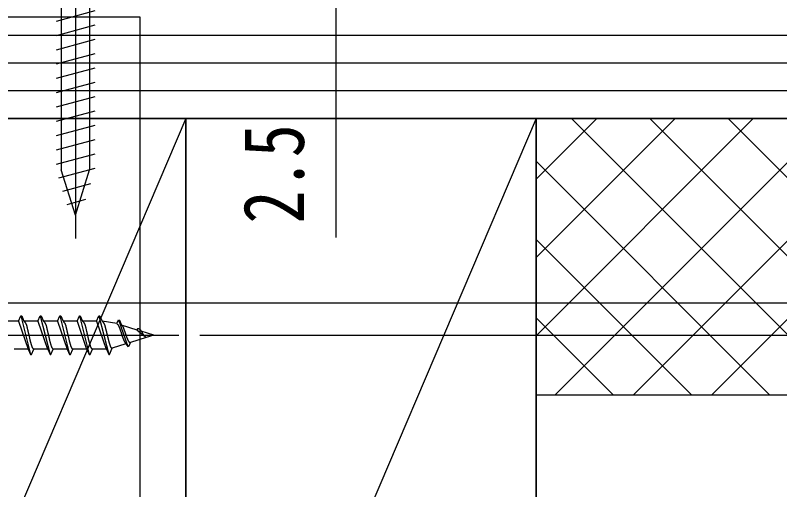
# Model space of a CAD drawing. Units: millimetres, scale not verified. Extents: x -527 to 523, y -789 to 788.
# Drawn here: x -158.4 to -75.5, y -83.3 to -31.9 of the extents above; entities that cross this region are included whole.
import ezdxf
from ezdxf.enums import TextEntityAlignment as Align

# ---------------------------------------------------------------- set-up
doc = ezdxf.new("R2010")
doc.units = ezdxf.units.MM
doc.header["$LTSCALE"] = 4
for name, color, linetype in [('0-5_YKK_13', 4, 'Continuous'), ('0-7_YKK_D', 6, 'Continuous'), ('0-9_YSS_K', 3, 'Continuous'), ('0-A_YSS_KE', 3, 'Continuous')]:
    doc.layers.add(name, color=color, linetype=linetype)
doc.styles.add('ＭＳ ゴシック', font='')
doc.styles.get('ＭＳ ゴシック').set_extended_font_data('MS Gothic')

msp = doc.modelspace()

# ---------------------------------------------------------------- linework, layer by layer
at = {"layer": '0-5_YKK_13'}
for p, q in [((-151.9, -26.041), (-151.9, -56.041)), ((-153.45, -30.091), (-153.45, -48.625)), ((-150.35, -30.091), (-150.35, -48.625)), ((-149.8, -31.392), (-154, -32.517)), ((-149.8, -32.945), (-154, -34.07)), ((-149.8, -34.498), (-154, -35.623)), ((-149.8, -36.051), (-154, -37.176)), ((-149.8, -37.603), (-154, -38.729)), ((-149.8, -39.156), (-154, -40.282)), ((-149.8, -40.709), (-154, -41.835)), ((-149.8, -42.262), (-154, -43.388)), ((-149.8, -43.815), (-154, -44.941)), ((-149.8, -45.368), (-154, -46.493)), ((-149.8, -46.921), (-154, -48.046)), ((-149.8, -48.474), (-153.741, -49.53)), ((-151.9, -53.541), (-153.45, -48.625)), ((-151.9, -53.541), (-153.45, -48.625)), ((-151.9, -53.541), (-150.35, -48.625)), ((-150.254, -50.148), (-153.29, -50.962)), ((-150.788, -51.845), (-152.838, -52.394)), ((-157.826, -64.437), (-156.766, -68.637)), ((-157.726, -64.437), (-157.478, -65.037)), ((-155.706, -64.437), (-154.646, -68.637)), ((-155.606, -64.437), (-155.358, -65.037)), ((-153.835, -65.037), (-153.586, -64.437)), ((-153.586, -64.437), (-152.526, -68.637)), ((-151.715, -65.037), (-151.466, -64.437)), ((-151.466, -64.437), (-151.366, -64.437)), ((-151.466, -64.437), (-150.406, -68.637)), ((-151.366, -64.437), (-151.118, -65.037)), ((-149.595, -65.037), (-149.346, -64.437)), ((-149.346, -64.437), (-148.286, -68.637)), ((-158.075, -65.037), (-159.598, -65.037)), ((-158.075, -65.037), (-157.034, -68.037)), ((-157.478, -65.037), (-157.448, -65.042)), ((-155.955, -65.037), (-157.478, -65.037)), ((-155.955, -65.037), (-154.914, -68.037)), ((-155.358, -65.037), (-155.328, -65.042)), ((-153.835, -65.037), (-155.358, -65.037)), ((-153.835, -65.037), (-152.794, -68.037)), ((-151.715, -65.037), (-153.238, -65.037)), ((-153.238, -65.037), (-153.208, -65.042)), ((-151.715, -65.037), (-150.674, -68.037)), ((-149.595, -65.037), (-151.118, -65.037)), ((-151.118, -65.037), (-151.088, -65.042)), ((-149.595, -65.037), (-149.565, -65.042)), ((-149.595, -65.037), (-148.554, -68.037)), ((-148.998, -65.037), (-148.967, -65.045)), ((-147.402, -65.286), (-148.998, -65.037)), ((-147.402, -65.286), (-147.226, -64.862)), ((-147.226, -64.862), (-147.126, -64.906)), ((-147.226, -64.862), (-146.203, -67.755)), ((-147.126, -64.906), (-146.905, -65.441)), ((-145.184, -65.979), (-146.905, -65.441)), ((-145.184, -65.979), (-145.106, -65.79)), ((-145.184, -65.979), (-144.328, -66.697)), ((-143.399, -66.537), (-144.743, -66.117)), ((-224.756, -66.537), (-140.689, -66.537)), ((-144.202, -66.788), (-145.908, -67.32)), ((-143.399, -66.537), (-144.202, -66.788)), ((-154.954, -68.014), (-154.924, -68.031)), ((-146.425, -67.482), (-147.901, -67.944)), ((-146.46, -67.381), (-146.425, -67.482)), ((-146.425, -67.482), (-146.203, -67.755)), ((-146.2, -67.762), (-146.066, -67.703)), ((-146.066, -67.703), (-145.908, -67.32)), ((-145.991, -67.319), (-145.963, -67.326)), ((-157.015, -68.037), (-158.538, -68.037)), ((-156.666, -68.637), (-156.418, -68.037)), ((-154.895, -68.037), (-156.418, -68.037)), ((-154.924, -68.031), (-154.895, -68.037)), ((-154.895, -68.037), (-154.646, -68.637)), ((-152.775, -68.037), (-154.298, -68.037)), ((-152.426, -68.637), (-152.178, -68.037)), ((-150.655, -68.037), (-152.178, -68.037)), ((-150.655, -68.037), (-150.406, -68.637)), ((-148.535, -68.037), (-150.058, -68.037)), ((-148.564, -68.031), (-148.535, -68.037)), ((-148.535, -68.037), (-148.286, -68.637))]:
    msp.add_line(p, q, dxfattribs=at)
for points in [[(-158.075, -65.037), (-157.826, -64.437), (-157.726, -64.437)], [(-155.955, -65.037), (-155.706, -64.437), (-155.606, -64.437)], [(-153.586, -64.437), (-153.486, -64.437), (-153.238, -65.037)], [(-149.346, -64.437), (-149.246, -64.437), (-148.998, -65.037)], [(-157.458, -65.037), (-157.446, -65.05), (-157.434, -65.064), (-157.422, -65.078), (-157.41, -65.092), (-157.398, -65.106), (-157.386, -65.12), (-157.375, -65.135), (-157.363, -65.149), (-157.352, -65.163), (-157.341, -65.178), (-157.331, -65.192), (-157.321, -65.207), (-157.311, -65.222), (-157.301, -65.238), (-157.281, -65.273), (-157.262, -65.309), (-157.245, -65.346), (-157.23, -65.384), (-157.216, -65.422), (-157.203, -65.462), (-157.191, -65.501), (-157.18, -65.541), (-157.17, -65.582), (-157.16, -65.623), (-157.151, -65.664), (-157.142, -65.705), (-157.133, -65.746), (-157.124, -65.787), (-157.114, -65.832), (-157.104, -65.876), (-157.094, -65.921), (-157.084, -65.965), (-157.073, -66.01), (-157.062, -66.054), (-157.052, -66.098), (-157.041, -66.142), (-157.03, -66.186), (-157.019, -66.23), (-157.009, -66.274)], [(-155.338, -65.037), (-155.326, -65.05), (-155.314, -65.064), (-155.302, -65.078), (-155.29, -65.092), (-155.278, -65.106), (-155.266, -65.12), (-155.255, -65.135), (-155.243, -65.149), (-155.232, -65.163), (-155.221, -65.178), (-155.211, -65.192), (-155.201, -65.207), (-155.191, -65.222), (-155.181, -65.238), (-155.161, -65.273), (-155.142, -65.309), (-155.125, -65.346), (-155.11, -65.384), (-155.096, -65.422), (-155.083, -65.462), (-155.071, -65.501), (-155.06, -65.541), (-155.05, -65.582), (-155.04, -65.623), (-155.031, -65.664), (-155.022, -65.705), (-155.013, -65.746), (-155.004, -65.787), (-154.994, -65.832), (-154.984, -65.876), (-154.974, -65.921), (-154.964, -65.965), (-154.953, -66.01), (-154.942, -66.054), (-154.932, -66.098), (-154.921, -66.142), (-154.91, -66.186), (-154.899, -66.23), (-154.889, -66.274)], [(-153.218, -65.037), (-153.206, -65.05), (-153.194, -65.064), (-153.182, -65.078), (-153.17, -65.092), (-153.158, -65.106), (-153.146, -65.12), (-153.135, -65.135), (-153.123, -65.149), (-153.112, -65.163), (-153.101, -65.178), (-153.091, -65.192), (-153.081, -65.207), (-153.071, -65.222), (-153.061, -65.238), (-153.041, -65.273), (-153.022, -65.309), (-153.005, -65.346), (-152.99, -65.384), (-152.976, -65.422), (-152.963, -65.462), (-152.951, -65.501), (-152.94, -65.541), (-152.93, -65.582), (-152.92, -65.623), (-152.911, -65.664), (-152.902, -65.705), (-152.893, -65.746), (-152.884, -65.787), (-152.874, -65.832), (-152.864, -65.876), (-152.854, -65.921), (-152.844, -65.965), (-152.833, -66.01), (-152.822, -66.054), (-152.812, -66.098), (-152.801, -66.142), (-152.79, -66.186), (-152.779, -66.23), (-152.769, -66.274)], [(-151.098, -65.037), (-151.086, -65.05), (-151.074, -65.064), (-151.062, -65.078), (-151.05, -65.092), (-151.038, -65.106), (-151.026, -65.12), (-151.015, -65.135), (-151.003, -65.149), (-150.992, -65.163), (-150.981, -65.178), (-150.971, -65.192), (-150.961, -65.207), (-150.951, -65.222), (-150.941, -65.238), (-150.921, -65.273), (-150.902, -65.309), (-150.885, -65.346), (-150.87, -65.384), (-150.856, -65.422), (-150.843, -65.462), (-150.831, -65.501), (-150.82, -65.541), (-150.81, -65.582), (-150.8, -65.623), (-150.791, -65.664), (-150.782, -65.705), (-150.773, -65.746), (-150.764, -65.787), (-150.754, -65.832), (-150.744, -65.876), (-150.734, -65.921), (-150.724, -65.965), (-150.713, -66.01), (-150.702, -66.054), (-150.692, -66.098), (-150.681, -66.142), (-150.67, -66.186), (-150.659, -66.23), (-150.649, -66.274)], [(-148.964, -65.05), (-148.954, -65.061), (-148.944, -65.072), (-148.934, -65.084), (-148.924, -65.095), (-148.914, -65.106), (-148.904, -65.118), (-148.895, -65.13), (-148.885, -65.141), (-148.876, -65.153), (-148.866, -65.165), (-148.857, -65.177), (-148.848, -65.189), (-148.84, -65.201), (-148.831, -65.214), (-148.813, -65.243), (-148.796, -65.273), (-148.78, -65.304), (-148.765, -65.336), (-148.752, -65.368), (-148.739, -65.401), (-148.727, -65.434), (-148.716, -65.468), (-148.706, -65.502), (-148.696, -65.536), (-148.686, -65.571), (-148.677, -65.605), (-148.668, -65.64), (-148.66, -65.674), (-148.65, -65.715), (-148.639, -65.755), (-148.629, -65.796), (-148.619, -65.836), (-148.609, -65.876), (-148.599, -65.917), (-148.589, -65.957), (-148.579, -65.997), (-148.569, -66.037), (-148.559, -66.077), (-148.549, -66.117)], [(-147.395, -65.291), (-147.389, -65.295), (-147.383, -65.3), (-147.377, -65.305), (-147.371, -65.31), (-147.366, -65.315), (-147.36, -65.319), (-147.354, -65.324), (-147.348, -65.329), (-147.343, -65.334), (-147.337, -65.339), (-147.332, -65.344), (-147.326, -65.349), (-147.321, -65.355), (-147.316, -65.36), (-147.301, -65.376), (-147.287, -65.393), (-147.274, -65.41), (-147.261, -65.428), (-147.249, -65.446), (-147.238, -65.465), (-147.227, -65.484), (-147.217, -65.504), (-147.207, -65.524), (-147.198, -65.544), (-147.189, -65.565), (-147.18, -65.585), (-147.171, -65.606), (-147.163, -65.627), (-147.149, -65.659), (-147.137, -65.692), (-147.124, -65.725), (-147.111, -65.758), (-147.099, -65.791), (-147.087, -65.823), (-147.075, -65.856), (-147.063, -65.889), (-147.052, -65.922), (-147.04, -65.955), (-147.029, -65.987)], [(-146.905, -65.441), (-146.877, -65.454), (-146.849, -65.475)], [(-146.881, -65.449), (-146.874, -65.455), (-146.867, -65.462), (-146.86, -65.468), (-146.853, -65.474), (-146.846, -65.481), (-146.839, -65.487), (-146.832, -65.494), (-146.825, -65.501), (-146.818, -65.507), (-146.812, -65.514), (-146.805, -65.521), (-146.799, -65.528), (-146.793, -65.535), (-146.787, -65.543), (-146.774, -65.561), (-146.762, -65.579), (-146.751, -65.598), (-146.741, -65.618), (-146.731, -65.639), (-146.722, -65.659), (-146.714, -65.681), (-146.706, -65.702), (-146.699, -65.724), (-146.692, -65.746), (-146.685, -65.768), (-146.678, -65.79), (-146.671, -65.812), (-146.664, -65.834), (-146.654, -65.863), (-146.644, -65.893), (-146.633, -65.922), (-146.622, -65.95), (-146.611, -65.979), (-146.6, -66.007), (-146.589, -66.036), (-146.577, -66.064), (-146.566, -66.092), (-146.555, -66.121), (-146.543, -66.149)], [(-157.009, -66.274), (-156.998, -66.318), (-156.988, -66.362), (-156.977, -66.406), (-156.964, -66.46), (-156.952, -66.515), (-156.939, -66.57), (-156.927, -66.625), (-156.915, -66.679), (-156.903, -66.734), (-156.89, -66.789), (-156.878, -66.844), (-156.866, -66.899), (-156.853, -66.953), (-156.84, -67.008), (-156.827, -67.062), (-156.814, -67.117), (-156.8, -67.171), (-156.789, -67.213), (-156.778, -67.256), (-156.767, -67.298), (-156.755, -67.34), (-156.743, -67.382), (-156.731, -67.425), (-156.718, -67.467), (-156.706, -67.509), (-156.693, -67.552), (-156.68, -67.594), (-156.666, -67.637), (-156.652, -67.679), (-156.638, -67.722), (-156.624, -67.765), (-156.619, -67.779), (-156.614, -67.793), (-156.609, -67.807), (-156.604, -67.821), (-156.599, -67.835), (-156.593, -67.848), (-156.588, -67.862), (-156.581, -67.875)], [(-154.889, -66.274), (-154.878, -66.318), (-154.868, -66.362), (-154.857, -66.406), (-154.844, -66.46), (-154.832, -66.515), (-154.819, -66.57), (-154.807, -66.625), (-154.795, -66.679), (-154.783, -66.734), (-154.77, -66.789), (-154.758, -66.844), (-154.746, -66.899), (-154.733, -66.953), (-154.72, -67.008), (-154.707, -67.062), (-154.694, -67.117), (-154.68, -67.171), (-154.669, -67.213), (-154.658, -67.256), (-154.647, -67.298), (-154.635, -67.34), (-154.623, -67.382), (-154.611, -67.425), (-154.598, -67.467), (-154.586, -67.509), (-154.573, -67.552), (-154.56, -67.594), (-154.546, -67.637), (-154.532, -67.679), (-154.518, -67.722), (-154.504, -67.765), (-154.499, -67.779), (-154.494, -67.793), (-154.489, -67.807), (-154.484, -67.821), (-154.479, -67.835), (-154.473, -67.848), (-154.468, -67.862), (-154.461, -67.875)], [(-152.769, -66.274), (-152.758, -66.318), (-152.748, -66.362), (-152.737, -66.406), (-152.724, -66.46), (-152.712, -66.515), (-152.699, -66.57), (-152.687, -66.625), (-152.675, -66.679), (-152.663, -66.734), (-152.65, -66.789), (-152.638, -66.844), (-152.626, -66.899), (-152.613, -66.953), (-152.6, -67.008), (-152.587, -67.062), (-152.574, -67.117), (-152.56, -67.171), (-152.549, -67.213), (-152.538, -67.256), (-152.527, -67.298), (-152.515, -67.34), (-152.503, -67.382), (-152.491, -67.425), (-152.478, -67.467), (-152.466, -67.509), (-152.453, -67.552), (-152.44, -67.594), (-152.426, -67.637), (-152.412, -67.679), (-152.398, -67.722), (-152.384, -67.765), (-152.379, -67.779), (-152.374, -67.793), (-152.369, -67.807), (-152.364, -67.821), (-152.359, -67.835), (-152.353, -67.848), (-152.348, -67.862), (-152.341, -67.875)], [(-150.649, -66.274), (-150.638, -66.318), (-150.628, -66.362), (-150.617, -66.406), (-150.604, -66.46), (-150.592, -66.515), (-150.579, -66.57), (-150.567, -66.625), (-150.555, -66.679), (-150.543, -66.734), (-150.53, -66.789), (-150.518, -66.844), (-150.506, -66.899), (-150.493, -66.953), (-150.48, -67.008), (-150.467, -67.062), (-150.454, -67.117), (-150.44, -67.171), (-150.429, -67.213), (-150.418, -67.256), (-150.407, -67.298), (-150.395, -67.34), (-150.383, -67.382), (-150.371, -67.425), (-150.358, -67.467), (-150.346, -67.509), (-150.333, -67.552), (-150.32, -67.594), (-150.306, -67.637), (-150.292, -67.679), (-150.278, -67.722), (-150.264, -67.765), (-150.259, -67.779), (-150.254, -67.793), (-150.249, -67.807), (-150.244, -67.821), (-150.239, -67.835), (-150.233, -67.848), (-150.228, -67.862), (-150.221, -67.875)], [(-148.549, -66.117), (-148.539, -66.157), (-148.529, -66.197), (-148.519, -66.237), (-148.51, -66.274), (-148.5, -66.311), (-148.491, -66.348), (-148.481, -66.386), (-148.471, -66.423), (-148.462, -66.46), (-148.452, -66.498), (-148.443, -66.535), (-148.433, -66.572), (-148.424, -66.61), (-148.414, -66.647), (-148.405, -66.685), (-148.396, -66.722), (-148.386, -66.76), (-148.378, -66.794), (-148.37, -66.828), (-148.362, -66.862), (-148.354, -66.896), (-148.345, -66.93), (-148.337, -66.964), (-148.329, -66.999), (-148.321, -67.033), (-148.313, -67.067), (-148.304, -67.101), (-148.296, -67.135), (-148.287, -67.169), (-148.278, -67.202), (-148.269, -67.236), (-148.261, -67.268), (-148.252, -67.299), (-148.243, -67.33), (-148.234, -67.362), (-148.225, -67.393), (-148.216, -67.424), (-148.206, -67.455), (-148.197, -67.487)], [(-147.029, -65.987), (-147.017, -66.02), (-147.006, -66.053), (-146.995, -66.086), (-146.987, -66.109), (-146.979, -66.133), (-146.971, -66.156), (-146.963, -66.18), (-146.955, -66.203), (-146.947, -66.227), (-146.939, -66.251), (-146.931, -66.274), (-146.923, -66.298), (-146.916, -66.322), (-146.908, -66.345), (-146.901, -66.369), (-146.893, -66.393), (-146.886, -66.417), (-146.878, -66.443), (-146.87, -66.47), (-146.863, -66.497), (-146.855, -66.523), (-146.847, -66.55), (-146.839, -66.576), (-146.832, -66.603), (-146.824, -66.629), (-146.816, -66.656), (-146.808, -66.682), (-146.799, -66.709), (-146.791, -66.735), (-146.782, -66.761), (-146.773, -66.787), (-146.765, -66.807), (-146.758, -66.827), (-146.75, -66.846), (-146.743, -66.866), (-146.735, -66.885), (-146.727, -66.905), (-146.719, -66.924), (-146.71, -66.944)], [(-146.543, -66.149), (-146.532, -66.177), (-146.521, -66.206), (-146.511, -66.234), (-146.499, -66.265), (-146.488, -66.297), (-146.478, -66.329), (-146.467, -66.36), (-146.457, -66.392), (-146.446, -66.424), (-146.436, -66.456), (-146.426, -66.488), (-146.416, -66.52), (-146.405, -66.552), (-146.395, -66.584), (-146.384, -66.615), (-146.374, -66.647), (-146.363, -66.679), (-146.354, -66.702), (-146.345, -66.726), (-146.336, -66.75), (-146.327, -66.774), (-146.318, -66.797), (-146.309, -66.821), (-146.299, -66.844), (-146.289, -66.868), (-146.28, -66.891), (-146.27, -66.915), (-146.26, -66.939), (-146.25, -66.962), (-146.24, -66.986), (-146.229, -67.009), (-146.221, -67.029), (-146.212, -67.048), (-146.204, -67.067), (-146.195, -67.086), (-146.186, -67.105), (-146.176, -67.123), (-146.166, -67.141), (-146.156, -67.159)], [(-145.096, -65.793), (-145.085, -65.797), (-145.075, -65.801), (-145.064, -65.805), (-145.053, -65.81), (-145.043, -65.814), (-145.032, -65.819), (-145.022, -65.823), (-145.011, -65.828), (-145.001, -65.833), (-144.991, -65.838), (-144.981, -65.844), (-144.972, -65.85), (-144.962, -65.856), (-144.953, -65.862), (-144.944, -65.869), (-144.935, -65.876), (-144.927, -65.883), (-144.919, -65.89), (-144.911, -65.898), (-144.903, -65.906), (-144.895, -65.914), (-144.888, -65.923), (-144.88, -65.931), (-144.873, -65.94), (-144.866, -65.949), (-144.858, -65.958), (-144.851, -65.967), (-144.844, -65.976), (-144.833, -65.99), (-144.822, -66.004), (-144.811, -66.019), (-144.801, -66.034), (-144.79, -66.048), (-144.78, -66.063), (-144.769, -66.078), (-144.759, -66.092), (-144.749, -66.107), (-144.739, -66.122), (-144.729, -66.137)], [(-144.729, -66.137), (-144.72, -66.152), (-144.71, -66.168), (-144.701, -66.183), (-144.691, -66.2), (-144.682, -66.216), (-144.673, -66.233), (-144.663, -66.249), (-144.654, -66.266), (-144.645, -66.283), (-144.635, -66.3), (-144.626, -66.316), (-144.617, -66.333), (-144.607, -66.35), (-144.598, -66.366), (-144.588, -66.383), (-144.578, -66.399), (-144.568, -66.415), (-144.558, -66.431), (-144.548, -66.446), (-144.537, -66.461), (-144.526, -66.476), (-144.516, -66.491), (-144.504, -66.505), (-144.493, -66.52), (-144.482, -66.534), (-144.47, -66.548), (-144.458, -66.562), (-144.446, -66.576), (-144.434, -66.59), (-144.422, -66.604), (-144.41, -66.618), (-144.402, -66.626), (-144.395, -66.634), (-144.388, -66.641), (-144.38, -66.649), (-144.373, -66.657), (-144.365, -66.664), (-144.357, -66.672), (-144.35, -66.679)], [(-146.71, -66.944), (-146.702, -66.963), (-146.693, -66.982), (-146.685, -67.002), (-146.676, -67.021), (-146.668, -67.04), (-146.659, -67.059), (-146.653, -67.072), (-146.647, -67.085), (-146.641, -67.098), (-146.635, -67.111), (-146.628, -67.124), (-146.622, -67.137), (-146.616, -67.15), (-146.61, -67.163), (-146.603, -67.177), (-146.597, -67.19), (-146.59, -67.203), (-146.584, -67.216), (-146.577, -67.229), (-146.57, -67.242), (-146.565, -67.251), (-146.56, -67.261), (-146.554, -67.271), (-146.549, -67.28), (-146.543, -67.29), (-146.537, -67.299), (-146.531, -67.308), (-146.525, -67.317), (-146.518, -67.326), (-146.512, -67.334), (-146.504, -67.343), (-146.497, -67.35), (-146.489, -67.358), (-146.481, -67.365), (-146.48, -67.366), (-146.478, -67.367), (-146.477, -67.369), (-146.475, -67.37), (-146.474, -67.371)], [(-146.156, -67.159), (-146.145, -67.177), (-146.134, -67.194), (-146.122, -67.21), (-146.109, -67.226), (-146.095, -67.242), (-146.081, -67.256), (-146.076, -67.261), (-146.07, -67.266), (-146.065, -67.271), (-146.059, -67.276), (-146.054, -67.281), (-146.048, -67.285), (-146.042, -67.29), (-146.036, -67.294), (-146.03, -67.298), (-146.023, -67.302), (-146.017, -67.305), (-146.01, -67.309), (-146.004, -67.312), (-145.997, -67.316), (-145.993, -67.317), (-145.99, -67.319), (-145.986, -67.321), (-145.982, -67.322), (-145.978, -67.323), (-145.974, -67.325), (-145.97, -67.326), (-145.967, -67.327), (-145.963, -67.328), (-145.959, -67.329), (-145.955, -67.329), (-145.951, -67.33), (-145.947, -67.33), (-145.943, -67.331), (-145.941, -67.331), (-145.938, -67.331), (-145.936, -67.331), (-145.934, -67.33), (-145.931, -67.33)], [(-144.35, -66.679), (-144.342, -66.687), (-144.334, -66.694), (-144.326, -66.701), (-144.318, -66.708), (-144.309, -66.715), (-144.301, -66.721), (-144.294, -66.727), (-144.288, -66.732), (-144.281, -66.737), (-144.274, -66.741), (-144.267, -66.746), (-144.26, -66.751), (-144.253, -66.756), (-144.245, -66.76), (-144.238, -66.765), (-144.231, -66.77), (-144.224, -66.774), (-144.217, -66.779), (-144.209, -66.783), (-144.202, -66.788)], [(-157.074, -68.014), (-157.044, -68.031), (-157.015, -68.037)], [(-156.581, -67.875), (-156.575, -67.888), (-156.568, -67.9), (-156.561, -67.912), (-156.553, -67.924), (-156.544, -67.935), (-156.535, -67.946), (-156.528, -67.954), (-156.521, -67.961), (-156.513, -67.968), (-156.506, -67.975), (-156.498, -67.982), (-156.489, -67.988), (-156.481, -67.995), (-156.472, -68.001), (-156.463, -68.007), (-156.454, -68.013), (-156.445, -68.019), (-156.436, -68.025), (-156.427, -68.031), (-156.418, -68.037)], [(-154.461, -67.875), (-154.455, -67.888), (-154.448, -67.9), (-154.441, -67.912), (-154.433, -67.924), (-154.424, -67.935), (-154.415, -67.946), (-154.408, -67.954), (-154.401, -67.961), (-154.393, -67.968), (-154.386, -67.975), (-154.378, -67.982), (-154.369, -67.988), (-154.361, -67.995), (-154.352, -68.001), (-154.343, -68.007), (-154.334, -68.013), (-154.325, -68.019), (-154.316, -68.025), (-154.307, -68.031), (-154.298, -68.037)], [(-152.834, -68.014), (-152.804, -68.031), (-152.775, -68.037)], [(-152.341, -67.875), (-152.335, -67.888), (-152.328, -67.9), (-152.321, -67.912), (-152.313, -67.924), (-152.304, -67.935), (-152.295, -67.946), (-152.288, -67.954), (-152.281, -67.961), (-152.273, -67.968), (-152.266, -67.975), (-152.258, -67.982), (-152.249, -67.988), (-152.241, -67.995), (-152.232, -68.001), (-152.223, -68.007), (-152.214, -68.013), (-152.205, -68.019), (-152.196, -68.025), (-152.187, -68.031), (-152.178, -68.037)], [(-150.714, -68.014), (-150.684, -68.031), (-150.655, -68.037)], [(-150.221, -67.875), (-150.215, -67.888), (-150.208, -67.9), (-150.201, -67.912), (-150.193, -67.924), (-150.184, -67.935), (-150.175, -67.946), (-150.168, -67.954), (-150.161, -67.961), (-150.153, -67.968), (-150.146, -67.975), (-150.138, -67.982), (-150.129, -67.988), (-150.121, -67.995), (-150.112, -68.001), (-150.103, -68.007), (-150.094, -68.013), (-150.085, -68.019), (-150.076, -68.025), (-150.067, -68.031), (-150.058, -68.037)], [(-148.286, -68.637), (-148.186, -68.631), (-147.901, -67.944)], [(-148.197, -67.487), (-148.187, -67.518), (-148.177, -67.549), (-148.167, -67.58), (-148.157, -67.611), (-148.147, -67.642), (-148.136, -67.673), (-148.132, -67.686), (-148.128, -67.699), (-148.123, -67.712), (-148.119, -67.725), (-148.114, -67.737), (-148.109, -67.75), (-148.104, -67.763), (-148.098, -67.775), (-148.093, -67.787), (-148.087, -67.799), (-148.08, -67.811), (-148.073, -67.823), (-148.066, -67.834), (-148.058, -67.845), (-148.053, -67.852), (-148.048, -67.859), (-148.043, -67.865), (-148.037, -67.872), (-148.032, -67.878), (-148.026, -67.884), (-148.02, -67.89), (-148.013, -67.895), (-148.007, -67.901), (-148, -67.906), (-147.994, -67.911), (-147.987, -67.915), (-147.98, -67.919), (-147.972, -67.923), (-147.968, -67.926), (-147.963, -67.928), (-147.958, -67.93), (-147.953, -67.932), (-147.949, -67.934)], [(-147.949, -67.934), (-147.944, -67.936), (-147.939, -67.938), (-147.934, -67.939), (-147.929, -67.941), (-147.924, -67.942), (-147.919, -67.944), (-147.914, -67.945), (-147.909, -67.947), (-147.903, -67.948)], [(-146.474, -67.371), (-146.472, -67.372), (-146.471, -67.373), (-146.469, -67.374), (-146.468, -67.376), (-146.466, -67.377), (-146.465, -67.378), (-146.463, -67.379), (-146.462, -67.38), (-146.46, -67.381)], [(-145.931, -67.33), (-145.929, -67.33), (-145.927, -67.33), (-145.924, -67.33), (-145.922, -67.329), (-145.92, -67.329), (-145.918, -67.329), (-145.915, -67.329), (-145.913, -67.328), (-145.911, -67.328)], [(-157.015, -68.037), (-156.766, -68.637), (-156.666, -68.637)], [(-154.646, -68.637), (-154.546, -68.637), (-154.298, -68.037)], [(-152.775, -68.037), (-152.526, -68.637), (-152.426, -68.637)], [(-150.406, -68.637), (-150.306, -68.637), (-150.058, -68.037)]]:
    msp.add_lwpolyline(points, dxfattribs=at)
at = {"layer": '0-7_YKK_D'}
for p, q in [((-123.619, -31.041), (-123.619, -55.941)), ((-144.9, -32.04), (-144.9, -181.539)), ((-184.618, -63.041), (-40.901, -63.041)), ((-138.405, -66.536), (-25.901, -66.536)), ((-138.405, -66.536), (-25.901, -66.536))]:
    msp.add_line(p, q, dxfattribs=at)
at = {"layer": '0-9_YSS_K'}
for p, q in [((13.099, -34.041), (-177.9, -34.041)), ((13.099, -37.041), (-177.9, -37.041)), ((13.099, -40.041), (-177.9, -40.041)), ((-139.9, -43.041), (-177.9, -132.041)), ((-101.9, -43.041), (-139.9, -132.041)), ((-101.9, -66.6), (-78.341, -43.041)), ((-101.9, -58.114), (-86.826, -43.041)), ((-101.9, -49.629), (-95.312, -43.041)), ((13.099, -43.041), (-101.9, -43.041)), ((-101.9, -43.041), (-101.9, -73.041)), ((-99.856, -73.041), (-69.856, -43.041)), ((-98.047, -43.041), (-68.047, -73.041)), ((-91.371, -73.041), (-61.371, -43.041)), ((-89.562, -43.041), (-59.562, -73.041)), ((-82.885, -73.041), (-52.885, -43.041)), ((-81.077, -43.041), (-51.077, -73.041)), ((-101.9, -47.673), (-76.532, -73.041)), ((-101.9, -56.159), (-85.018, -73.041)), ((-101.9, -64.644), (-93.503, -73.041)), ((13.099, -73.041), (-101.9, -73.041))]:
    msp.add_line(p, q, dxfattribs=at)
msp.add_lwpolyline([(13.099, -43.041), (-101.9, -43.041), (-101.9, -132.041)], dxfattribs=at)
at = {"layer": '0-A_YSS_KE'}
for p, q in [((-185.9, -32.041), (-144.9, -32.041)), ((-177.9, -43.041), (13.099, -43.041)), ((-101.9, -43.041), (-139.9, -43.041)), ((-139.9, -43.041), (-139.9, -132.041)), ((-101.9, -132.041), (-101.9, -43.041))]:
    msp.add_line(p, q, dxfattribs=at)
msp.add_lwpolyline([(-139.9, -132.041), (-139.9, -43.041), (-177.9, -43.041), (-177.9, -132.041)], close=True, dxfattribs=at)

# ---------------------------------------------------------------- texts
at = {"layer": '0-7_YKK_D', "style": 'ＭＳ ゴシック', "width": 0.8}
msp.add_text('2.5', height=6.598, rotation=90, dxfattribs=at).set_placement((-125.119, -54.441), align=Align.BOTTOM_LEFT)

doc.saveas('drawing.dxf')
